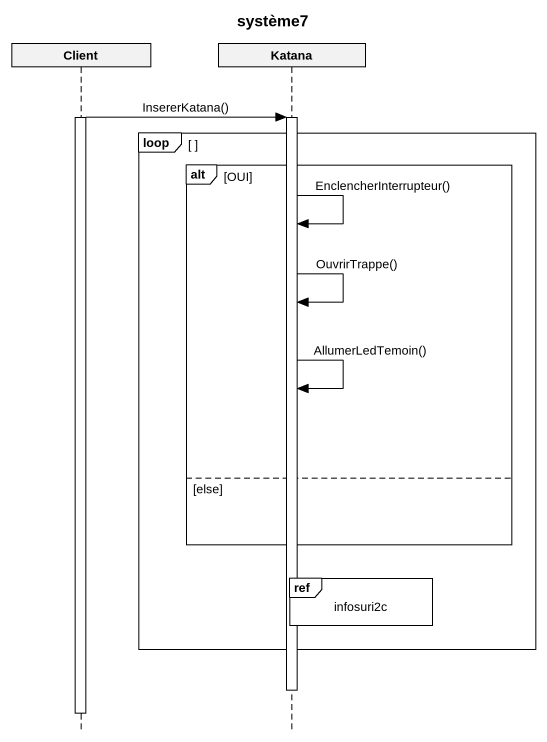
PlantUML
@startuml
title système7
hide footbox
participant Client
participant Katana

activate Client
Client -> Katana : InsererKatana()
activate Katana
loop
  alt OUI
    Katana -> Katana : EnclencherInterrupteur()
    Katana -> Katana : OuvrirTrappe()
    Katana -> Katana : AllumerLedTemoin()
  else else
  end
  ref over Katana : infosuri2c
end
deactivate Katana
deactivate Client
@enduml
